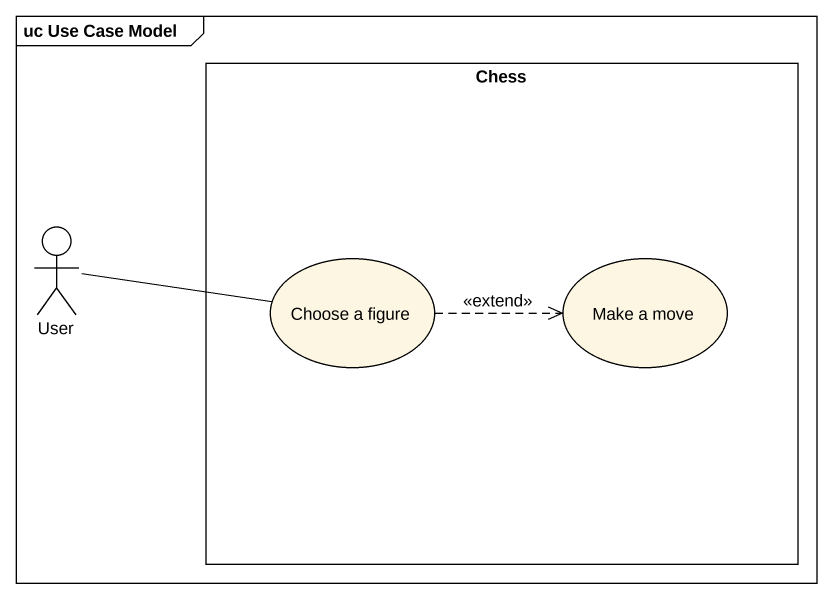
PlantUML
@startuml
mainframe uc Use Case Model
rectangle Chess {
  usecase "Choose a figure" as Choose_a_figure
  usecase "Make a move" as Make_a_move
}
actor User
User -right- Choose_a_figure
Choose_a_figure .right.> Make_a_move : <<extend>>
@enduml
